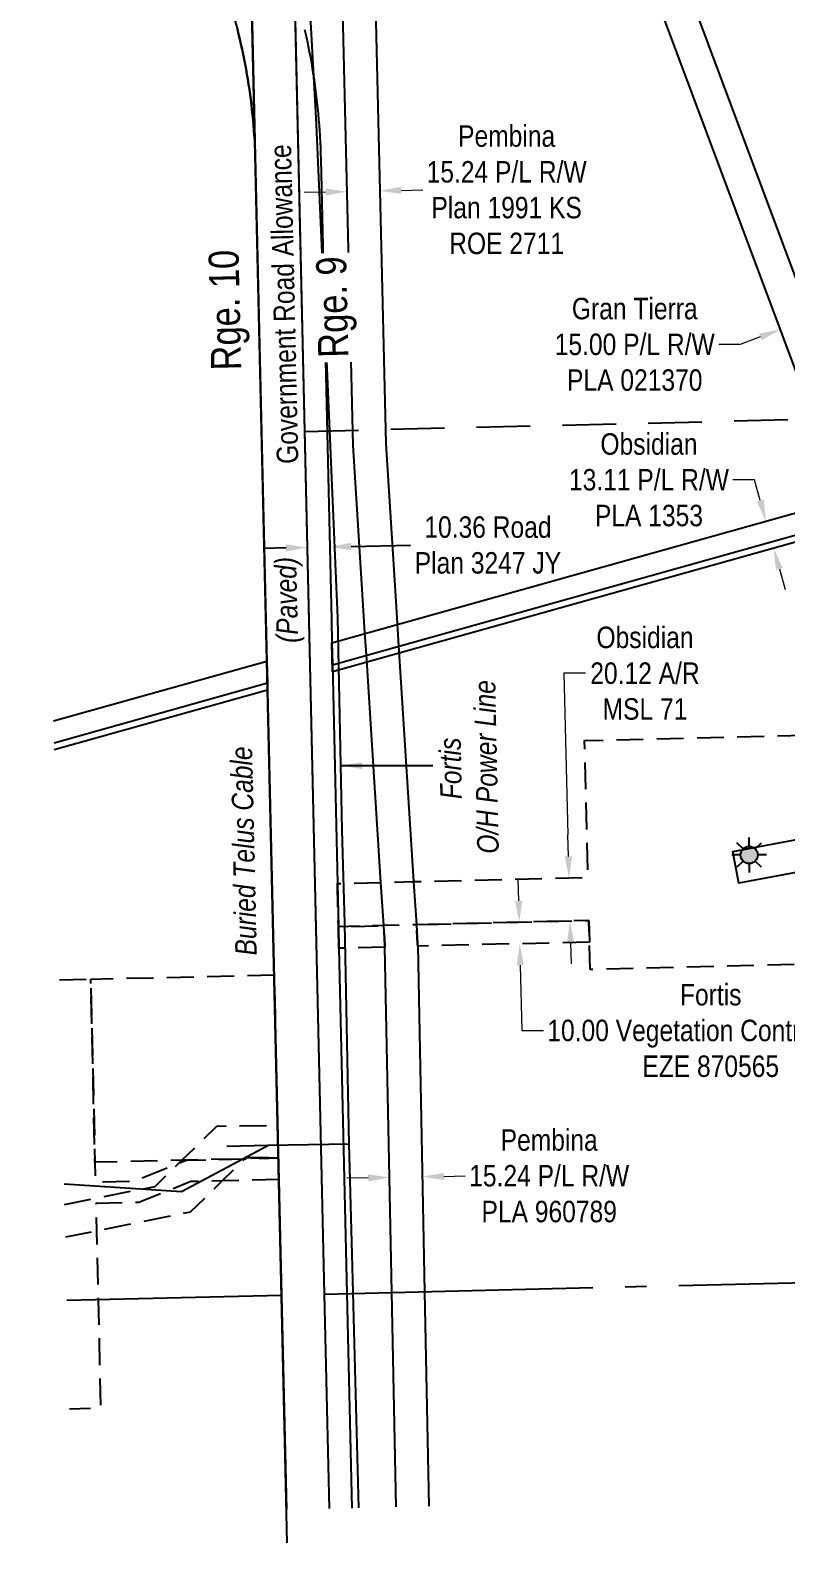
# Model space of a CAD drawing. Extents: x 610690 to 613304, y 5894066 to 5895859.
# Drawn here: x 612263 to 612615, y 5894066 to 5894771 of the extents above; entities that cross this region are included whole.
import ezdxf
from ezdxf.enums import TextEntityAlignment as Align

# ---------------------------------------------------------------- set-up
doc = ezdxf.new("R2010")
doc.units = 0
doc.header["$LTSCALE"] = 5
doc.header["$PDSIZE"] = 0.5
for name, pattern in [('foc-ACCESSROAD', [3.75, 2.5, -1.25]), ('foc-FLOWLINE', [3.75, 2.5, -1.25]), ('foc-LSD', [8, 5, -3]), ('foc-QUARTERLINE', [33, 25, -3, 2, -3])]:
    doc.linetypes.add(name, pattern=pattern)
doc.layers.get('Defpoints').update_dxf_attribs({"color": 9})
for name, color, linetype in [('AS-POWER', 104, 'foc-POWER'), ('AS-TELEPHONE', 224, 'foc-TEL'), ('AS-TELEPHONE-T', 224, 'Continuous'), ('C-RW', 13, 'Continuous'), ('C-WS', 13, 'foc-ACCESSROAD'), ('C-WS-S', 8, 'Continuous'), ('D-TXT', 6, 'Continuous'), ('F-EZE', 190, 'foc-FLOWLINE'), ('F-RW', 190, 'Continuous'), ('F-WS', 190, 'foc-ACCESSROAD'), ('L-QSEC', 8, 'foc-QUARTERLINE'), ('L-ROAD-T', 7, 'Continuous'), ('L-SEC', 7, 'Continuous'), ('L-SECTION-LSD', 7, 'foc-LSD'), ('L-TITLEDB', 4, 'Continuous'), ('L-TITLEDB-T', 4, 'Continuous')]:
    doc.layers.add(name, color=color, linetype=linetype)
for name, color, linetype, lineweight in [('C-AR-T', 13, 'Continuous', 9), ('C-RW-T', 13, 'Continuous', 9), ('F-EZE-T', 190, 'Continuous', 9), ('F-RW-T', 190, 'Continuous', 9), ('T-TEXT', 48, 'Continuous', 18)]:
    doc.layers.add(name, color=color, linetype=linetype, lineweight=lineweight)
doc.styles.add('100L', font='ARIALN.TTF', dxfattribs={"height": 11})
doc.styles.add('80CG', font='ARIALN.TTF', dxfattribs={"height": 10})
doc.styles.add('80L', font='ARIALN.TTF', dxfattribs={"height": 10})
doc.styles.add('80LS', font='ARIALNI.TTF', dxfattribs={"height": 10})
doc.styles.add('foc-LtypeFont', font='ARIALN.TTF', dxfattribs={"height": 7.35})
doc.linetypes.add('foc-POWER', pattern='A,6,-1,["P",foc-LtypeFont,S=0.2,R=0,X=-0.625,Y=-0.75],-1.24,4', length=12.24)
doc.linetypes.add('foc-TEL', pattern='A,2,-1,["T",foc-LtypeFont,S=0.2,R=0,X=-0.425,Y=-0.75],-1.24,8', length=12.24)
doc.linetypes.add('foc-TEL-NOLINE', pattern='A,0,-2,["T",foc-LtypeFont,S=0.2,R=0,X=-0.425,Y=-0.75],-10.24', length=12.24)
doc.dimstyles.new('Compass 5 000', dxfattribs={"dimscale": 5, "dimtxt": 9, "dimasz": 2, "dimexe": 0.2, "dimexo": 0.0625, "dimgap": 0.5, "dimtad": 0, "dimtih": 1, "dimtoh": 1, "dimzin": 0, "dimdsep": 46, "dimtxsty": '80CG', "dimcen": 0.1, "dimse1": 1, "dimse2": 1, "dimclrd": 256, "dimclrt": 256, "dimaunit": 1, "dimadec": 4, "dimazin": 0, "dimtfac": 0.06, "dimtofl": 0, "dimtmove": 0, "dimatfit": 1, "dimfxl": 0.2, "dimtolj": 1, "dimtzin": 0, "dimlwd": -1, "dimarcsym": 0})

# ---------------------------------------------------------------- blocks, each defined once
blk = doc.blocks.new('*D415')
at = {"layer": 'C-AR-T', "transparency": 16777216}
for p, q in [((612521.65, 5894471.23), (612511.65, 5894471.23)), ((612511.65, 5894471.23), (612513.49, 5894395.9)), ((612513.73, 5894385.91), (612513.49, 5894395.9)), ((612514.71, 5894345.79), (612514.96, 5894335.79))]:
    blk.add_line(p, q, dxfattribs=at)
for points in [[(612515.4, 5894385.95), (612512.07, 5894385.87), (612513.98, 5894375.91)], [(612516.38, 5894345.83), (612513.05, 5894345.75), (612514.47, 5894355.78)]]:
    blk.add_solid(points, dxfattribs=at)
at = {"layer": 'Defpoints', "color": 0, "transparency": 16777216}
for p in [(612476.13, 5894374.99), (612513.98, 5894375.91), (612476.62, 5894354.86)]:
    blk.add_point(p, dxfattribs=at)
at = {"layer": 'C-AR-T', "transparency": 16777216, "insert": (612549.39, 5894471.23), "char_height": 10, "attachment_point": 5, "style": '80CG'}
blk.add_mtext('\\A1;Obsidian\\P20.12 A/R\\PMSL 71', dxfattribs=at)
blk = doc.blocks.new('*D421')
at = {"layer": 'Defpoints', "color": 0, "transparency": 16777216}
for p in [(612491.87, 5894355.23), (612491.08, 5894345.21), (612492.11, 5894345.23)]:
    blk.add_point(p, dxfattribs=at)
at = {"layer": 'F-EZE-T', "transparency": 16777216}
for p, q in [((612490.59, 5894365.2), (612490.35, 5894375.2)), ((612491.32, 5894335.21), (612492.07, 5894304.73)), ((612492.07, 5894304.73), (612502.07, 5894304.73))]:
    blk.add_line(p, q, dxfattribs=at)
for points in [[(612492.26, 5894365.25), (612488.93, 5894365.16), (612490.84, 5894355.21)], [(612492.99, 5894335.25), (612489.66, 5894335.17), (612491.08, 5894345.21)]]:
    blk.add_solid(points, dxfattribs=at)
at = {"layer": 'F-EZE-T', "transparency": 16777216, "insert": (612580, 5894304.73), "char_height": 10, "attachment_point": 5, "style": '80CG'}
blk.add_mtext('\\A1;Fortis\\P10.00 Vegetation Control R/W\\PEZE 870565', dxfattribs=at)
blk = doc.blocks.new('*D425')
at = {"layer": 'Defpoints', "color": 0, "transparency": 16777216}
for p in [(612430.35, 5894242.46), (612445.58, 5894242.77), (612445.71, 5894236.61)]:
    blk.add_point(p, dxfattribs=at)
at = {"layer": 'F-RW-T', "transparency": 16777216}
for p, q in [((612420.48, 5894236.1), (612410.48, 5894235.9)), ((612455.7, 5894236.81), (612465.7, 5894237.01))]:
    blk.add_line(p, q, dxfattribs=at)
for points in [[(612420.44, 5894237.77), (612420.51, 5894234.43), (612430.48, 5894236.3)], [(612455.67, 5894238.47), (612455.74, 5894235.14), (612445.71, 5894236.61)]]:
    blk.add_solid(points, dxfattribs=at)
at = {"layer": 'F-RW-T', "transparency": 16777216, "insert": (612504.79, 5894237.01), "char_height": 10, "attachment_point": 5, "style": '80CG'}
blk.add_mtext('\\A1;Pembina\\P15.24 P/L R/W\\PPLA 960789', dxfattribs=at)
blk = doc.blocks.new('*D429')
at = {"layer": 'Defpoints', "color": 0, "transparency": 16777216}
for p in [(612410.59, 5894698.5), (612425.82, 5894698.86), (612425.89, 5894696.06)]:
    blk.add_point(p, dxfattribs=at)
at = {"layer": 'F-RW-T', "transparency": 16777216}
for p, q in [((612400.66, 5894695.47), (612390.66, 5894695.23)), ((612435.89, 5894696.3), (612445.88, 5894696.53))]:
    blk.add_line(p, q, dxfattribs=at)
for points in [[(612400.62, 5894697.13), (612400.7, 5894693.8), (612410.66, 5894695.7)], [(612435.85, 5894697.96), (612435.92, 5894694.63), (612425.89, 5894696.06)]]:
    blk.add_solid(points, dxfattribs=at)
at = {"layer": 'F-RW-T', "transparency": 16777216, "insert": (612484.97, 5894696.53), "char_height": 10, "attachment_point": 5, "style": '80CG'}
blk.add_mtext('\\A1;Pembina\\P15.24 P/L R/W\\PPlan 1991 KS\\PROE 2711', dxfattribs=at)
blk = doc.blocks.new('*D430')
at = {"layer": 'Defpoints', "color": 0, "transparency": 16777216}
for p in [(612391.91, 5894543.79), (612402.26, 5894544.03), (612402.58, 5894530.11)]:
    blk.add_point(p, dxfattribs=at)
at = {"layer": 'L-TITLEDB-T', "transparency": 16777216}
for p, q in [((612382.23, 5894529.64), (612372.23, 5894529.41)), ((612412.58, 5894530.34), (612440.16, 5894530.97))]:
    blk.add_line(p, q, dxfattribs=at)
for points in [[(612382.19, 5894531.31), (612382.27, 5894527.98), (612392.22, 5894529.87)], [(612412.54, 5894532.01), (612412.62, 5894528.67), (612402.58, 5894530.11)]]:
    blk.add_solid(points, dxfattribs=at)
at = {"layer": 'L-TITLEDB-T', "transparency": 16777216, "insert": (612476.26, 5894530.97), "char_height": 10, "attachment_point": 5, "style": '80CG'}
blk.add_mtext('\\A1;10.36 Road\\PPlan 3247 JY', dxfattribs=at)
blk = doc.blocks.new('GAS')
h = blk.add_hatch(color=255)
h.dxf.hatch_style = 1
edge = h.paths.add_edge_path()
edge.add_arc((0, 0), 0.9, 0, 360)
for p, q in [((0, 0.81), (0, 1.62)), ((-0.81, 0), (-1.62, 0)), ((-0.57, 0.57), (-1.14, 1.14)), ((0.57, 0.57), (1.14, 1.14)), ((1.62, 0), (0.81, 0)), ((-0.57, -0.57), (-1.14, -1.14)), ((0, -0.81), (0, -1.62)), ((1.14, -1.14), (0.57, -0.57))]:
    blk.add_line(p, q)
blk.add_circle((0, 0), 0.8)
blk = doc.blocks.new('*D434')
at = {"layer": 'C-RW-T', "transparency": 16777216}
for p, q in [((612600.32, 5894561.36), (612590.32, 5894561.36)), ((612603.02, 5894551.73), (612600.32, 5894561.36)), ((612611.96, 5894519.89), (612614.66, 5894510.26))]:
    blk.add_line(p, q, dxfattribs=at)
for points in [[(612604.63, 5894552.18), (612601.42, 5894551.28), (612605.72, 5894542.1)], [(612613.56, 5894520.34), (612610.35, 5894519.44), (612609.26, 5894529.52)]]:
    blk.add_solid(points, dxfattribs=at)
at = {"layer": 'Defpoints', "color": 0, "transparency": 16777216}
for p in [(612600.36, 5894540.6), (612605.72, 5894542.1), (612603.89, 5894528.01)]:
    blk.add_point(p, dxfattribs=at)
at = {"layer": 'C-RW-T', "transparency": 16777216, "insert": (612551.24, 5894561.36), "char_height": 10, "attachment_point": 5, "style": '80CG'}
blk.add_mtext('\\A1;Obsidian\\P13.11 P/L R/W\\PPLA 1353', dxfattribs=at)
blk = doc.blocks.new('*D435')
at = {"layer": 'Defpoints', "color": 0, "transparency": 16777216}
for p in [(612611.25, 5894677.5), (612597.2, 5894672.25), (612612.44, 5894631.47)]:
    blk.add_point(p, dxfattribs=at)
at = {"layer": 'F-RW-T', "transparency": 16777216}
for p, q in [((612635.85, 5894640.22), (612645.22, 5894643.72)), ((612593.71, 5894624.47), (612583.71, 5894624.47)), ((612603.07, 5894627.97), (612593.71, 5894624.47))]:
    blk.add_line(p, q, dxfattribs=at)
for points in [[(612635.27, 5894641.78), (612636.44, 5894638.66), (612626.49, 5894636.72)], [(612602.49, 5894629.53), (612603.66, 5894626.41), (612612.44, 5894631.47)]]:
    blk.add_solid(points, dxfattribs=at)
at = {"layer": 'F-RW-T', "transparency": 16777216, "insert": (612544.62, 5894624.47), "char_height": 10, "attachment_point": 5, "style": '80CG'}
blk.add_mtext('\\A1;Gran Tierra\\P15.00 P/L R/W\\PPLA 021370', dxfattribs=at)

msp = doc.modelspace()

# ---------------------------------------------------------------- linework, layer by layer
at = {"layer": 'AS-POWER', "flags": 128}
for points in [[(612416.143, 5894082.314), (612413.113, 5894200.365), (612411.712, 5894251.79), (612410.537, 5894307.144), (612409.675, 5894354.796), (612408.421, 5894398.174), (612406.402, 5894497.058), (612399.926, 5894645.859), (612396.415, 5894726.945), (612392.345, 5894800.171), (612390.277, 5894846.972), (612388.6, 5894882.241), (612381.277, 5895006.12)], [(612278.929, 5894233.324), (612333.633, 5894229.809), (612373.694, 5894251.259)], [(612411.712, 5894251.79), (612373.694, 5894251.259), (612354.62, 5894250.784)]]:
    msp.add_lwpolyline(points, dxfattribs=at)
at = {"layer": 'AS-TELEPHONE', "linetype": 'foc-TEL-NOLINE', "flags": 128}
for points in [[(612263.152, 5894920.072), (612263.181, 5894920.048), (612263.607, 5894919.71), (612264.796, 5894918.762), (612265.117, 5894918.505), (612266.883, 5894917.073), (612268.772, 5894915.512), (612270.596, 5894913.982), (612272.056, 5894912.733), (612272.45, 5894912.395), (612274.226, 5894910.85), (612276.02, 5894909.262), (612277.799, 5894907.657), (612279.565, 5894906.037), (612281.317, 5894904.402), (612283.054, 5894902.753), (612284.777, 5894901.087), (612286.486, 5894899.408), (612288.179, 5894897.713), (612289.858, 5894896.005), (612291.522, 5894894.281), (612293.172, 5894892.542), (612294.805, 5894890.79), (612296.424, 5894889.023), (612298.027, 5894887.243), (612299.615, 5894885.448), (612301.188, 5894883.641), (612302.743, 5894881.819), (612304.284, 5894879.983), (612305.809, 5894878.135), (612307.317, 5894876.274), (612308.809, 5894874.399), (612310.285, 5894872.512), (612311.744, 5894870.611), (612313.187, 5894868.698), (612314.613, 5894866.773), (612316.022, 5894864.836), (612317.316, 5894863.025), (612318.595, 5894861.203), (612319.859, 5894859.372), (612321.109, 5894857.53), (612322.343, 5894855.678), (612323.563, 5894853.816), (612324.767, 5894851.943), (612326.029, 5894849.947), (612327.274, 5894847.939), (612328.502, 5894845.921), (612329.711, 5894843.891), (612330.897, 5894841.863), (612331.152, 5894841.421), (612332.08, 5894839.802), (612333.222, 5894837.771), (612334.351, 5894835.722), (612335.471, 5894833.645), (612336.298, 5894832.084), (612336.602, 5894831.509), (612337.25, 5894830.253), (612337.698, 5894829.386), (612338.189, 5894828.418), (612338.778, 5894827.258), (612339.118, 5894826.576), (612339.84, 5894825.12), (612340.883, 5894822.971), (612341.906, 5894820.814), (612342.912, 5894818.648), (612343.898, 5894816.473), (612344.865, 5894814.29), (612345.814, 5894812.097), (612346.744, 5894809.898), (612347.654, 5894807.69), (612348.545, 5894805.475), (612349.418, 5894803.251), (612350.27, 5894801.021), (612351.104, 5894798.783), (612351.918, 5894796.539), (612352.761, 5894794.146), (612353.523, 5894791.925), (612354.265, 5894789.697), (612354.988, 5894787.464), (612355.692, 5894785.223), (612356.377, 5894782.978), (612357.044, 5894780.727), (612357.69, 5894778.469), (612358.316, 5894776.216), (612358.922, 5894773.956), (612359.577, 5894771.422), (612360.155, 5894769.104), (612360.711, 5894766.781), (612361.249, 5894764.455), (612361.765, 5894762.123), (612362.262, 5894759.788), (612362.739, 5894757.448), (612363.194, 5894755.104), (612363.63, 5894752.755), (612364.046, 5894750.404), (612364.441, 5894748.049), (612364.815, 5894745.691), (612365.169, 5894743.329), (612365.504, 5894740.964), (612365.817, 5894738.597), (612366.11, 5894736.226), (612366.382, 5894733.854), (612366.634, 5894731.48), (612366.865, 5894729.103), (612367.076, 5894726.724), (612367.266, 5894724.343), (612367.435, 5894721.961), (612367.755, 5894719.554)], [(612382.757, 5894066.058), (612367.755, 5894719.554), (612365.918, 5894799.572)]]:
    msp.add_lwpolyline(points, dxfattribs=at)
at = {"layer": 'C-RW', "flags": 128}
for points in [[(612273.972, 5894449.09), (612373.325, 5894476.956), (612373.563, 5894466.581), (612274.21, 5894438.717)], [(612273.973, 5894449.051), (612373.326, 5894476.903), (612373.635, 5894463.437), (612274.283, 5894435.573)], [(613299.3, 5894415.103), (613199.349, 5894413.736), (612968.961, 5894410.584), (612955.274, 5894410.397), (612950.689, 5894410.334), (612935.124, 5894410.122), (612926.554, 5894410.005), (612920.112, 5894409.918), (612776.478, 5894407.959), (612629.495, 5894380.263), (612593.123, 5894373.41), (612590.349, 5894388.146), (612629.124, 5894395.451), (612774.977, 5894422.932), (612919.761, 5894424.909), (612934.773, 5894425.114), (612940.069, 5894425.186), (612954.925, 5894425.389), (612958.343, 5894425.434), (613199.007, 5894428.729), (613298.958, 5894430.091)]]:
    msp.add_lwpolyline(points, dxfattribs=at)
at = {"layer": 'C-WS', "flags": 128}
msp.add_lwpolyline([(612629.495, 5894380.263), (612630.582, 5894335.74), (612523.876, 5894333.135), (612523.561, 5894345.999), (612523.316, 5894356.001), (612442.958, 5894354.039), (612427.716, 5894353.667), (612406.646, 5894353.153), (612406.184, 5894373.279), (612426.434, 5894373.773), (612441.676, 5894374.145), (612522.826, 5894376.127), (612521.27, 5894439.842), (612627.978, 5894442.448), (612629.124, 5894395.451), (612629.495, 5894380.263)], close=True, dxfattribs=at)
at = {"layer": 'F-EZE', "flags": 128}
for points in [[(612523.561, 5894345.999), (612443.549, 5894344.046), (612443.528, 5894345.108), (612442.958, 5894354.039), (612523.316, 5894356.001), (612523.561, 5894345.999)], [(612428.319, 5894343.673), (612406.875, 5894343.15), (612406.646, 5894353.153), (612427.716, 5894353.667), (612428.303, 5894344.474), (612428.319, 5894343.673)]]:
    msp.add_lwpolyline(points, close=True, dxfattribs=at)
msp.add_lwpolyline([(612279.15, 5894223.694), (612321.383, 5894232.142), (612332.405, 5894242.943), (612333.771, 5894244.281), (612350.059, 5894260.243), (612378.291, 5894260.612), (612378.639, 5894245.463), (612363.499, 5894245.422), (612363.016, 5894244.949), (612352.559, 5894234.702), (612337.668, 5894220.108), (612294.007, 5894211.374), (612279.5, 5894208.473)], dxfattribs=at)
at = {"layer": 'F-RW', "flags": 128}
for points in [[(612420.479, 5894925.568), (612428.667, 5894578.152), (612433.356, 5894504.616), (612434.011, 5894494.346), (612434.665, 5894484.095), (612441.676, 5894374.145), (612442.958, 5894354.039), (612443.528, 5894345.108), (612443.549, 5894344.046), (612446.782, 5894183.049), (612448.772, 5894083.109)], [(612433.554, 5894082.739), (612431.552, 5894182.679), (612428.319, 5894343.673), (612428.303, 5894344.474), (612427.716, 5894353.667), (612426.434, 5894373.773), (612419.668, 5894479.889), (612419.014, 5894490.142), (612418.359, 5894500.411), (612413.443, 5894577.496), (612405.604, 5894910.08)], [(612538.129, 5894873.235), (612666.346, 5894530.023), (612807.44, 5894473.799), (612918.562, 5894476.122), (612927.157, 5894476.302), (612927.157, 5894476.302), (612927.639, 5894461.3), (612918.913, 5894461.118), (612804.711, 5894458.73), (612654.631, 5894518.535), (612646.614, 5894539.995), (612523.186, 5894870.39)]]:
    msp.add_lwpolyline(points, dxfattribs=at)
at = {"layer": 'F-WS', "flags": 128}
msp.add_lwpolyline([(612276.745, 5894328.379), (612291.313, 5894328.714), (612293.273, 5894243.356), (612293.484, 5894234.157), (612311.676, 5894234.578), (612332.405, 5894242.943), (612335.838, 5894244.328), (612363.016, 5894244.949), (612378.639, 5894245.463), (612378.872, 5894235.303), (612352.559, 5894234.702), (612337.891, 5894234.368), (612313.73, 5894224.617), (612293.714, 5894224.153), (612294.007, 5894211.374), (612294.741, 5894179.412), (612295.906, 5894128.656), (612281.341, 5894128.322)], dxfattribs=at)
msp.add_lwpolyline([(612378.639, 5894245.463), (612363.016, 5894244.949), (612335.838, 5894244.328), (612333.771, 5894244.281), (612293.273, 5894243.356), (612291.313, 5894328.714), (612376.683, 5894330.673), (612378.291, 5894260.612), (612378.639, 5894245.463)], close=True, dxfattribs=at)
at = {"layer": 'L-QSEC'}
for p, q in [((612400.213, 5894181.917), (613304.125, 5894203.942)), ((612280.175, 5894179.076), (612380.109, 5894181.427))]:
    msp.add_line(p, q, dxfattribs=at)
at = {"layer": 'L-SEC'}
for p, q in [((612361.649, 5894985.525), (612370.88, 5894583.477)), ((612390.983, 5894583.968), (612381.753, 5894986.017)), ((612370.88, 5894583.477), (612380.109, 5894181.427)), ((612400.213, 5894181.917), (612390.983, 5894583.968)), ((612380.109, 5894181.427), (612382.403, 5894081.492)), ((612402.507, 5894081.982), (612400.213, 5894181.917))]:
    msp.add_line(p, q, dxfattribs=at)
at = {"layer": 'L-SECTION-LSD'}
msp.add_line((612390.983, 5894583.968), (613195.016, 5894603.591), dxfattribs=at)
at = {"layer": 'L-TITLEDB', "flags": 128}
for points in [[(612361.649, 5894985.525), (612367.755, 5894719.554), (612367.435, 5894721.961), (612367.266, 5894724.343), (612367.076, 5894726.724), (612366.865, 5894729.103), (612366.634, 5894731.48), (612366.382, 5894733.854), (612366.11, 5894736.226), (612365.817, 5894738.597), (612365.504, 5894740.964), (612365.169, 5894743.329), (612364.815, 5894745.691), (612364.441, 5894748.049), (612364.046, 5894750.404), (612363.63, 5894752.755), (612363.194, 5894755.104), (612362.739, 5894757.448), (612362.262, 5894759.788), (612361.765, 5894762.123), (612361.249, 5894764.455), (612360.711, 5894766.781), (612360.155, 5894769.104), (612359.577, 5894771.422)], [(612402.507, 5894081.982), (612400.213, 5894181.917), (612386.267, 5894789.37)], [(612390.905, 5894771.331), (612391.499, 5894768.746), (612391.828, 5894767.267), (612392.06, 5894766.15), (612392.586, 5894763.541), (612393.093, 5894760.93), (612393.584, 5894758.318), (612394.038, 5894755.796), (612394.487, 5894753.076), (612394.902, 5894750.449), (612395.3, 5894747.82), (612395.694, 5894745.095), (612396.024, 5894742.551), (612396.346, 5894739.911), (612396.651, 5894737.268), (612396.939, 5894734.626), (612397.055, 5894733.493), (612397.195, 5894731.979), (612397.424, 5894729.329), (612397.636, 5894726.679), (612397.83, 5894724.026), (612397.956, 5894722.131), (612397.999, 5894721.373), (612398.134, 5894718.716), (612398.25, 5894716.059), (612398.35, 5894713.401), (612398.436, 5894710.744), (612403.362, 5894496.206), (612403.6, 5894485.818), (612403.838, 5894475.451), (612406.184, 5894373.279), (612406.646, 5894353.153), (612406.875, 5894343.15), (612410.571, 5894182.169), (612412.865, 5894082.235)]]:
    msp.add_lwpolyline(points, dxfattribs=at)

# ---------------------------------------------------------------- block references
at = {"layer": 'C-WS-S', "color": 3, "xscale": 4.999999999999998, "yscale": 4.999999999999998, "zscale": 4.999999999999998}
msp.add_blockref('GAS', (612597.883, 5894386.564), dxfattribs=at)

# ---------------------------------------------------------------- texts
at = {"layer": 'AS-POWER', "insert": (612454.659, 5894386.144), "char_height": 10.00293, "attachment_point": 1, "rotation": 91.169453, "style": '100L'}
msp.add_mtext_dynamic_manual_height_columns('\\A1;\\pi26.31282;{\\fArial Narrow|b0|i1|c0|p34;Fortis\\P\\pi0.57541;O/H Power Line}', width=80.69661, gutter_width=55.018, heights=[0], dxfattribs=at)
at = {"layer": 'AS-TELEPHONE-T', "insert": (612358.646, 5894339.596), "char_height": 10.00293, "attachment_point": 1, "rotation": 91.31509, "style": '100L'}
msp.add_mtext_dynamic_manual_height_columns('\\A1;{\\fArial Narrow|b0|i1|c0|p34;Buried Telus Cable}', width=112.53403, gutter_width=55.018, heights=[0], dxfattribs=at)
at = {"layer": 'D-TXT', "color": 3, "insert": (612347.409, 5894612.236), "char_height": 14, "attachment_point": 1, "rotation": 91.315009, "style": '80L'}
msp.add_mtext_dynamic_manual_height_columns('Rge. 10', width=55.51926, gutter_width=47.5, heights=[0], dxfattribs=at)
at = {"layer": 'L-ROAD-T', "style": '80L'}
msp.add_text('Government Road Allowance', height=9.99613, rotation=91.315009, dxfattribs=at).set_placement((612381.295, 5894643.261), align=Align.MIDDLE_CENTER)
at = {"layer": 'T-TEXT', "style": '80LS'}
msp.add_text('(Paved)', height=9.9961, rotation=91.315009, dxfattribs=at).set_placement((612382.416, 5894505.4), align=Align.MIDDLE_CENTER)

# ---------------------------------------------------------------- dimensions: what is measured, and where the dimension line sits
at = {"layer": 'C-AR-T'}
dim = msp.add_linear_dim(base=(612513.977, 5894375.911), p1=(612476.624, 5894354.861), p2=(612476.132, 5894374.987), angle=91.398516, text='Obsidian\\P20.12 A/R\\PMSL 71', dimstyle='Compass 5 000', override={"dimtmove": 1}, dxfattribs=at)
dim.commit()
dim.dimension.update_dxf_attribs({"geometry": '*D415', "text_midpoint": (612518.364, 5894471.23), "dimtype": 161})
at = {"layer": 'C-RW-T'}
dim = msp.add_linear_dim(base=(612605.725, 5894542.103), p1=(612603.886, 5894528.012), p2=(612600.355, 5894540.597), angle=105.670458, text='Obsidian\\P13.11 P/L R/W\\PPLA 1353', dimstyle='Compass 5 000', dxfattribs=at)
dim.commit()
dim.dimension.update_dxf_attribs({"geometry": '*D434', "text_midpoint": (612551.236, 5894561.36), "dimtype": 161})
at = {"layer": 'F-EZE-T'}
dim = msp.add_linear_dim(base=(612491.08, 5894345.206), p1=(612491.866, 5894355.233), p2=(612492.11, 5894345.231), angle=271.398236, text='Fortis\\P10.00 Vegetation Control R/W\\PEZE 870565', dimstyle='Compass 5 000', dxfattribs=at)
dim.commit()
dim.dimension.update_dxf_attribs({"geometry": '*D421', "text_midpoint": (612580.001, 5894304.731), "dimtype": 161})
at = {"layer": 'F-RW-T'}
dim = msp.add_linear_dim(base=(612612.441, 5894631.471), p1=(612611.251, 5894677.502), p2=(612597.205, 5894672.254), angle=200.4846, text='Gran Tierra\\P15.00 P/L R/W\\PPLA 021370', dimstyle='Compass 5 000', dxfattribs=at)
dim.commit()
dim.dimension.update_dxf_attribs({"geometry": '*D435', "text_midpoint": (612544.619, 5894624.472), "dimtype": 161})
dim = msp.add_aligned_dim(p1=(612430.351, 5894242.461), p2=(612445.583, 5894242.767), distance=-6.162, text='Pembina\\P15.24 P/L R/W\\PPLA 960789', dimstyle='Compass 5 000', dxfattribs=at)
dim.commit()
dim.dimension.update_dxf_attribs({"geometry": '*D425', "text_midpoint": (612504.788, 5894237.007)})
at = {"layer": 'L-TITLEDB-T'}
dim = msp.add_linear_dim(base=(612402.583, 5894530.11), p1=(612391.905, 5894543.793), p2=(612402.264, 5894544.031), angle=1.315215, text='10.36 Road\\PPlan 3247 JY', dimstyle='Compass 5 000', dxfattribs=at)
dim.commit()
dim.dimension.update_dxf_attribs({"geometry": '*D430', "text_midpoint": (612476.256, 5894530.973), "dimtype": 161})

# ---------------------------------------------------------------- leaders
at = {"layer": 'AS-POWER', "path_type": 1}
msp.add_leader([(612407.808, 5894428.199), (612450.572, 5894428.199)], dimstyle='Compass 5 000', override={"dimgap": 0.5, "dimtad": 0}, dxfattribs=at)

# ---------------------------------------------------------------- next in the draw order: texts
at = {"layer": 'D-TXT', "color": 3, "insert": (612397.278, 5894618.118), "char_height": 14, "attachment_point": 1, "rotation": 91.315009, "style": '80L', "bg_fill": 3, "box_fill_scale": 1.15, "bg_fill_color": 256, "bg_fill_true_color": 256, "bg_fill_transparency": 0}
msp.add_mtext_dynamic_manual_height_columns('Rge. 9', width=46.6666, gutter_width=47.5, heights=[0], dxfattribs=at)

# ---------------------------------------------------------------- next in the draw order: linework, layer by layer
at = {"layer": 'C-RW', "flags": 128}
msp.add_lwpolyline([(612729.001, 5894576.711), (613192.661, 5894706.747), (613192.898, 5894696.367), (612403.847, 5894475.074), (612403.609, 5894485.449), (612719.317, 5894573.995), (612590.291, 5894991.102), (612600.737, 5894991.357), (612729.001, 5894576.711)], close=True, dxfattribs=at)
msp.add_lwpolyline([(613292.237, 5894724.227), (612781.007, 5894580.851), (612781.845, 5894577.921), (612403.919, 5894471.93), (612403.609, 5894485.449), (613292, 5894734.61)], dxfattribs=at)

# ---------------------------------------------------------------- next in the draw order: dimensions: what is measured, and where the dimension line sits
at = {"layer": 'F-RW-T'}
dim = msp.add_aligned_dim(p1=(612410.591, 5894698.503), p2=(612425.822, 5894698.862), distance=-2.802, text='Pembina\\P15.24 P/L R/W\\PPlan 1991 KS\\PROE 2711', dimstyle='Compass 5 000', dxfattribs=at)
dim.commit()
dim.dimension.update_dxf_attribs({"geometry": '*D429', "text_midpoint": (612484.968, 5894696.532)})

doc.saveas('drawing.dxf')
